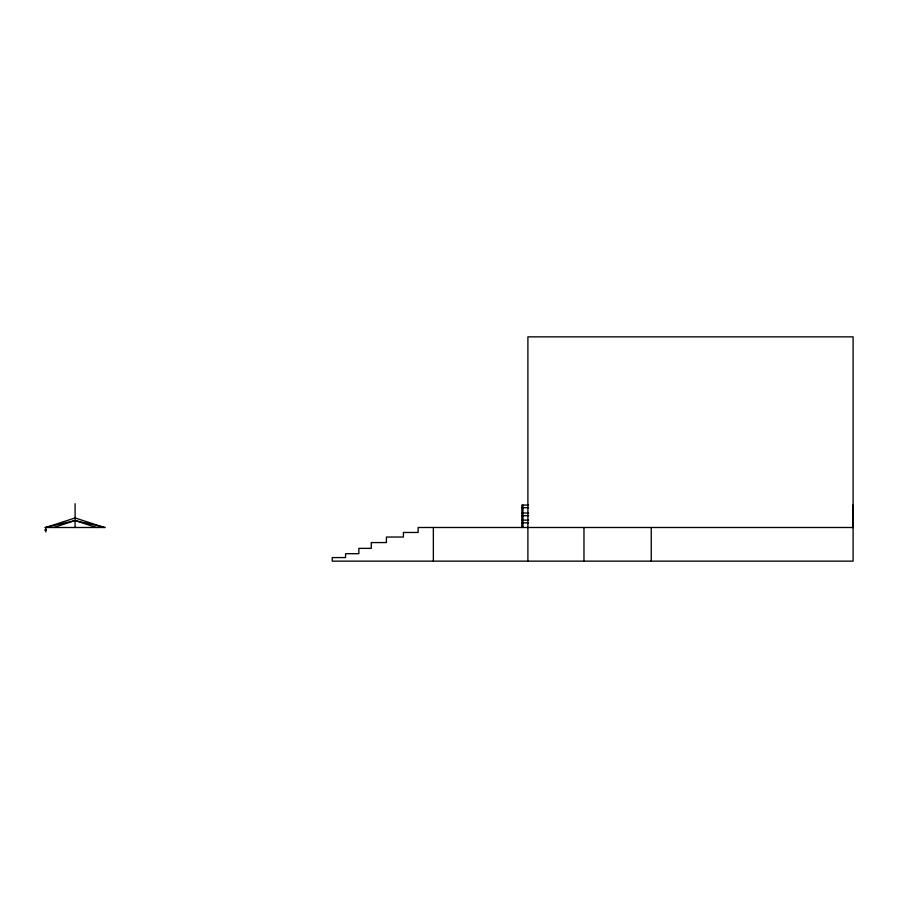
<?xml version="1.0" encoding="UTF-8"?>
<svg xmlns="http://www.w3.org/2000/svg" width="898" height="898" viewBox="0 0 898 898"><rect width="100%" height="100%" fill="white"/><g stroke="black" fill="none" stroke-linecap="round" stroke-linejoin="round"><path stroke-width="1.35" d="M53.745 527.496L75.084 520.559L105.268 527.496L44.9 527.496L75.084 520.559L96.434 527.496M528.563 505.069L521.85 505.069L521.85 527.496M522.973 507.707L528.563 507.707M521.85 507.942L522.973 507.942M521.85 513.016L528.563 513.05M522.973 515.677L528.563 515.677M521.85 515.879L522.973 515.879M521.85 520.11L528.563 520.178M522.973 522.816L528.563 522.816M521.85 522.973L522.973 522.973M853.1 527.496L418.142 527.496L418.142 532.469L403.404 532.469L403.404 537.038L386.398 537.038L386.398 542.572L371.278 542.572L371.278 548.364L358.852 548.364L358.852 553.696L345.562 553.696L345.562 557.579L332.26 557.579L332.26 561.138L853.1 561.138L853.1 336.862L527.901 336.862L527.901 561.138M45.82 529.652L45.248 530.224M45.248 529.854L45.82 529.876M45.248 529.91L45.82 529.91M45.248 530.123L45.82 530.224M104.348 527.496L75.084 517.933L45.82 527.496L45.82 532.043M852.696 505.069L852.696 527.496M651.252 527.496L651.252 561.138M583.969 527.496L583.969 561.138M522.973 505.069L522.973 527.496M433.352 527.496L433.352 561.138M75.084 503.677L75.084 527.496"/></g></svg>
